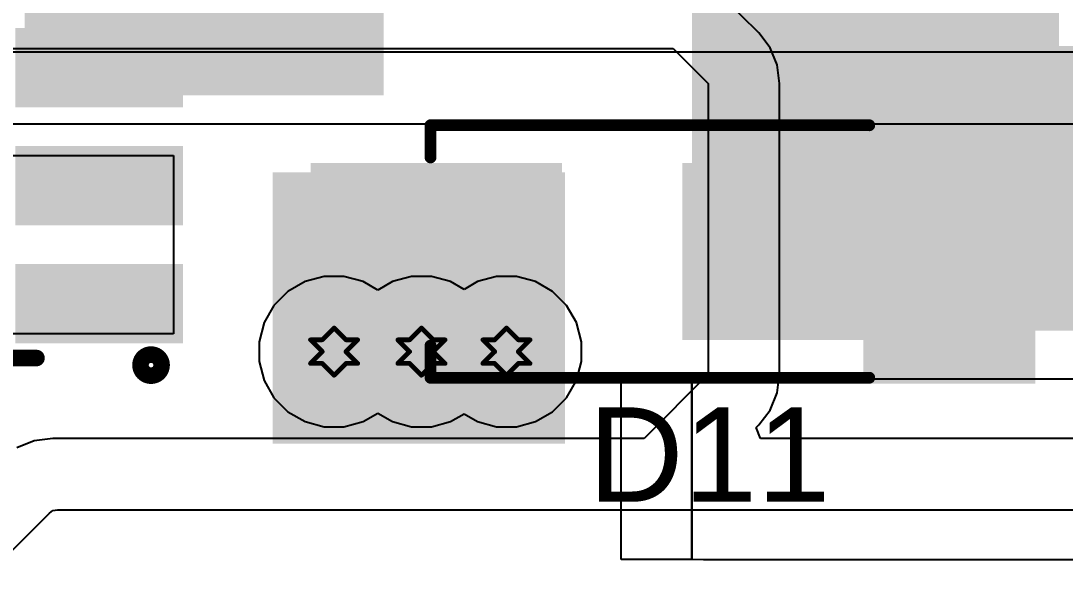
# Model space of a CAD drawing. Header units: inches. Extents: x -3 to 5437, y -3 to 5435.
# Drawn here: x 53.5 to 64.73, y 26.59 to 32.64 of the extents above; entities that cross this region are included whole.
import ezdxf

# ---------------------------------------------------------------- set-up
doc = ezdxf.new("R2010")
doc.units = ezdxf.units.IN
for name, color, linetype in [('Bottom Layer', 5, 'Continuous'), ('Drill Drawing', 1, 'Continuous'), ('GND', 16, 'Continuous'), ('PWR', 76, 'Continuous'), ('Top Layer', 1, 'Continuous'), ('Top Overlay', 2, 'Continuous'), ('Top Paste', 8, 'Continuous'), ('Top Solder', 216, 'Continuous'), ('Via Holes', 16, 'Continuous')]:
    doc.layers.add(name, color=color, linetype=linetype)
doc.styles.add('Arial', font='', dxfattribs={"height": 0.2})
doc.styles.get('Arial').set_extended_font_data('Arial')

# ---------------------------------------------------------------- blocks, each defined once
blk = doc.blocks.new('SMA_233')
at = {"layer": 'Top Layer'}
for points in [[(-3.25, 0.85), (-0.75, 0.85), (-0.75, -0.85), (-3.25, -0.85)], [(0.75, 0.85), (3.25, 0.85), (3.25, -0.85), (0.75, -0.85)]]:
    blk.add_hatch(color=1, dxfattribs=at).paths.add_polyline_path(points)
at = {"layer": 'Top Overlay'}
for points in [[(-4.445, -1.422), (-3.278, -1.422), (-3.278, 1.422), (-4.445, 1.422)], [(-3.3, 0.924), (-2.596, 0.924), (-2.596, 1.422), (-3.3, 1.422)], [(-3.3, -1.422), (-2.596, -1.422), (-2.596, -0.924), (-3.3, -0.924)]]:
    blk.add_hatch(color=2, dxfattribs=at).paths.add_polyline_path(points)
at = {"layer": 'Top Paste'}
for points in [[(-3.25, 0.85), (-0.75, 0.85), (-0.75, -0.85), (-3.25, -0.85)], [(0.75, 0.85), (3.25, 0.85), (3.25, -0.85), (0.75, -0.85)]]:
    blk.add_hatch(color=8, dxfattribs=at).paths.add_polyline_path(points)
at = {"layer": 'Top Solder'}
for points in [[(-3.352, 0.952), (-0.648, 0.952), (-0.648, -0.952), (-3.352, -0.952)], [(0.648, 0.952), (3.352, 0.952), (3.352, -0.952), (0.648, -0.952)]]:
    blk.add_hatch(color=216, dxfattribs=at).paths.add_polyline_path(points)
at = {"layer": 'Top Overlay'}
for points in [[(2.061, 1.358, 0.127, 0.127, 0), (-2.658, 1.358, 0.127, 0.127, 0)], [(2.061, 1.358, 0.127, 0.127, 0), (2.061, 1.012, 0.127, 0.127, 0)], [(2.061, -1.012, 0.127, 0.127, 0), (2.061, -1.358, 0.127, 0.127, 0)], [(2.061, -1.358, 0.127, 0.127, 0), (-2.658, -1.358, 0.127, 0.127, 0)]]:
    blk.add_lwpolyline(points, format="xyseb", dxfattribs=at)
for points in [[(-2.69, 1.358, 0.0635, 0.0635, 1), (-2.626, 1.358, 0.0635, 0.0635, 1)], [(2.029, 1.358, 0.0635, 0.0635, 1), (2.093, 1.358, 0.0635, 0.0635, 1)], [(2.029, 1.358, 0.0635, 0.0635, 1), (2.093, 1.358, 0.0635, 0.0635, 1)], [(2.029, 1.012, 0.0635, 0.0635, 1), (2.093, 1.012, 0.0635, 0.0635, 1)], [(2.029, -1.012, 0.0635, 0.0635, 1), (2.093, -1.012, 0.0635, 0.0635, 1)], [(-2.69, -1.358, 0.0635, 0.0635, 1), (-2.626, -1.358, 0.0635, 0.0635, 1)], [(2.029, -1.358, 0.0635, 0.0635, 1), (2.093, -1.358, 0.0635, 0.0635, 1)], [(2.029, -1.358, 0.0635, 0.0635, 1), (2.093, -1.358, 0.0635, 0.0635, 1)]]:
    blk.add_lwpolyline(points, format="xyseb", close=True, dxfattribs=at)
blk = doc.blocks.new('SOIC_8_413')
at = {"layer": 'Top Layer'}
for points in [[(-1.867, 1.58), (-3.467, 1.58), (-3.467, 2.23), (-1.867, 2.23)], [(3.533, 1.58), (1.933, 1.58), (1.933, 2.23), (3.533, 2.23)], [(-1.867, 0.31), (-3.467, 0.31), (-3.467, 0.96), (-1.867, 0.96)], [(3.533, 0.31), (1.933, 0.31), (1.933, 0.96), (3.533, 0.96)], [(-1.867, -0.96), (-3.467, -0.96), (-3.467, -0.31), (-1.867, -0.31)], [(3.533, -0.96), (1.933, -0.96), (1.933, -0.31), (3.533, -0.31)], [(-1.867, -2.23), (-3.467, -2.23), (-3.467, -1.58), (-1.867, -1.58)], [(3.533, -2.23), (1.933, -2.23), (1.933, -1.58), (3.533, -1.58)]]:
    blk.add_hatch(color=1, dxfattribs=at).paths.add_polyline_path(points)
at = {"layer": 'Top Paste'}
for points in [[(-1.867, 1.58), (-3.467, 1.58), (-3.467, 2.23), (-1.867, 2.23)], [(3.533, 1.58), (1.933, 1.58), (1.933, 2.23), (3.533, 2.23)], [(-1.867, 0.31), (-3.467, 0.31), (-3.467, 0.96), (-1.867, 0.96)], [(3.533, 0.31), (1.933, 0.31), (1.933, 0.96), (3.533, 0.96)], [(-1.867, -0.96), (-3.467, -0.96), (-3.467, -0.31), (-1.867, -0.31)], [(3.533, -0.96), (1.933, -0.96), (1.933, -0.31), (3.533, -0.31)], [(-1.867, -2.23), (-3.467, -2.23), (-3.467, -1.58), (-1.867, -1.58)], [(3.533, -2.23), (1.933, -2.23), (1.933, -1.58), (3.533, -1.58)]]:
    blk.add_hatch(color=8, dxfattribs=at).paths.add_polyline_path(points)
at = {"layer": 'Top Solder'}
for points in [[(-1.765, 1.478), (-3.569, 1.478), (-3.569, 2.332), (-1.765, 2.332)], [(3.635, 1.478), (1.831, 1.478), (1.831, 2.332), (3.635, 2.332)], [(-1.765, 0.208), (-3.569, 0.208), (-3.569, 1.062), (-1.765, 1.062)], [(3.635, 0.208), (1.831, 0.208), (1.831, 1.062), (3.635, 1.062)], [(-1.765, -1.062), (-3.569, -1.062), (-3.569, -0.208), (-1.765, -0.208)], [(3.635, -1.062), (1.831, -1.062), (1.831, -0.208), (3.635, -0.208)], [(-1.765, -2.332), (-3.569, -2.332), (-3.569, -1.478), (-1.765, -1.478)], [(3.635, -2.332), (1.831, -2.332), (1.831, -1.478), (3.635, -1.478)]]:
    blk.add_hatch(color=216, dxfattribs=at).paths.add_polyline_path(points)
at = {"layer": 'Top Overlay'}
for points in [[(-3.112, 2.565, 0.178, 0.178, 1), (-3.339, 2.565, 0.178, 0.178, 1)], [(-3.384, 2.565, 0.0889, 0.0889, 1), (-3.295, 2.565, 0.0889, 0.0889, 1)], [(-3.157, 2.565, 0.0889, 0.0889, 1), (-3.068, 2.565, 0.0889, 0.0889, 1)], [(-2.038, 2.489, 0.0889, 0.0889, 1), (-1.949, 2.489, 0.0889, 0.0889, 1)], [(1.949, 2.489, 0.0889, 0.0889, 1), (2.038, 2.489, 0.0889, 0.0889, 1)], [(-2.038, -2.54, 0.0889, 0.0889, 1), (-1.949, -2.54, 0.0889, 0.0889, 1)], [(1.949, -2.54, 0.0889, 0.0889, 1), (2.038, -2.54, 0.0889, 0.0889, 1)]]:
    blk.add_lwpolyline(points, format="xyseb", close=True, dxfattribs=at)
for points in [[(1.994, 2.489, 0.178, 0.178, 0), (-1.994, 2.489, 0.178, 0.178, 0)], [(1.994, -2.54, 0.178, 0.178, 0), (-1.994, -2.54, 0.178, 0.178, 0)]]:
    blk.add_lwpolyline(points, format="xyseb", dxfattribs=at)

msp = doc.modelspace()

# ---------------------------------------------------------------- hatches: boundary and pattern name
at = {"layer": 'Bottom Layer'}
h = msp.add_hatch(color=5, dxfattribs=at)
edge = h.paths.add_edge_path()
edge.add_arc((56.871, 29.083), 0.3, 0, 360)
h = msp.add_hatch(color=5, dxfattribs=at)
edge = h.paths.add_edge_path()
edge.add_arc((57.81, 29.083), 0.3, 0, 360)
h = msp.add_hatch(color=5, dxfattribs=at)
edge = h.paths.add_edge_path()
edge.add_arc((58.725, 29.083), 0.3, 0, 360)
at = {"layer": 'GND'}
h = msp.add_hatch(color=16, dxfattribs=at)
edge = h.paths.add_edge_path()
edge.add_arc((56.871, 29.083), 0.3, 0, 360)
h = msp.add_hatch(color=16, dxfattribs=at)
edge = h.paths.add_edge_path()
edge.add_arc((57.81, 29.083), 0.3, 0, 360)
h = msp.add_hatch(color=16, dxfattribs=at)
edge = h.paths.add_edge_path()
edge.add_arc((58.725, 29.083), 0.3, 0, 360)
at = {"layer": 'PWR'}
h = msp.add_hatch(color=76, dxfattribs=at)
edge = h.paths.add_edge_path()
edge.add_arc((56.871, 29.083), 0.3, 0, 360)
h = msp.add_hatch(color=76, dxfattribs=at)
edge = h.paths.add_edge_path()
edge.add_arc((57.81, 29.083), 0.3, 0, 360)
h = msp.add_hatch(color=76, dxfattribs=at)
edge = h.paths.add_edge_path()
edge.add_arc((58.725, 29.083), 0.3, 0, 360)
at = {"layer": 'Top Layer'}
for points in [[(53.543, 31.839), (57.404, 31.839), (57.404, 38.553), (53.543, 38.553)], [(60.719, 29.31), (64.668, 29.31), (64.668, 38.553), (60.719, 38.553)], [(60.719, 30.264), (64.668, 30.264), (64.668, 38.553), (60.719, 38.553)], [(53.543, 31.839), (55.143, 31.839), (55.143, 33.759), (53.543, 33.759)], [(60.719, 31.364), (70.431, 31.364), (70.431, 32.37), (60.719, 32.37)], [(60.719, 29.31), (66.293, 29.31), (66.293, 32.243), (60.719, 32.243)], [(56.21, 28.092), (59.355, 28.092), (59.355, 31.01), (56.21, 31.01)], [(56.719, 29.31), (59.219, 29.31), (59.219, 31.01), (56.719, 31.01)]]:
    msp.add_hatch(color=1, dxfattribs=at).paths.add_polyline_path(points)
h = msp.add_hatch(color=1, dxfattribs=at)
edge = h.paths.add_edge_path()
edge.add_arc((56.871, 29.083), 0.3, 0, 360)
h = msp.add_hatch(color=1, dxfattribs=at)
edge = h.paths.add_edge_path()
edge.add_arc((57.81, 29.083), 0.3, 0, 360)
h = msp.add_hatch(color=1, dxfattribs=at)
edge = h.paths.add_edge_path()
edge.add_arc((58.725, 29.083), 0.3, 0, 360)
at = {"layer": 'Via Holes'}
h = msp.add_hatch(color=7, dxfattribs=at)
edge = h.paths.add_edge_path()
edge.add_arc((56.871, 29.083), 0.15, 0, 360)
h = msp.add_hatch(color=7, dxfattribs=at)
edge = h.paths.add_edge_path()
edge.add_arc((57.81, 29.083), 0.15, 0, 360)
h = msp.add_hatch(color=7, dxfattribs=at)
edge = h.paths.add_edge_path()
edge.add_arc((58.725, 29.083), 0.15, 0, 360)

# ---------------------------------------------------------------- linework, layer by layer
at = {"layer": 'Bottom Layer'}
for p, q in [((61.438, 32.511), (61.061, 32.888)), ((61.56, 32.352), (61.438, 32.511)), ((61.637, 32.167), (61.56, 32.352)), ((47.458, 32.345), (60.518, 32.345)), ((60.518, 32.345), (60.894, 31.968)), ((61.663, 31.968), (61.637, 32.167)), ((60.894, 31.968), (60.894, 28.84)), ((61.663, 28.84), (61.663, 31.968)), ((61.663, 31.968), (61.663, 31.968)), ((60.894, 28.84), (60.205, 28.15)), ((61.637, 28.641), (61.663, 28.84)), ((61.56, 28.455), (61.637, 28.641)), ((61.438, 28.296), (61.56, 28.455)), ((61.409, 28.267), (61.438, 28.296)), ((61.457, 28.15), (61.409, 28.267)), ((53.645, 28.124), (53.459, 28.047)), ((53.844, 28.15), (53.645, 28.124)), ((60.205, 28.15), (53.844, 28.15)), ((53.844, 28.15), (53.844, 28.15)), ((76.352, 28.15), (61.457, 28.15)), ((49.307, 22.845), (53.808, 27.346)), ((53.808, 27.346), (53.846, 27.375)), ((53.846, 27.375), (53.894, 27.381)), ((53.894, 27.381), (76.352, 27.381))]:
    msp.add_line(p, q, dxfattribs=at)
at = {"layer": 'Drill Drawing'}
for points in [[(56.744, 29.21, 0.0508, 0.0508, 0), (56.871, 29.337, 0.0508, 0.0508, 0)], [(56.871, 29.337, 0.0508, 0.0508, 0), (56.998, 29.21, 0.0508, 0.0508, 0)], [(57.683, 29.21, 0.0508, 0.0508, 0), (57.81, 29.337, 0.0508, 0.0508, 0)], [(57.81, 29.337, 0.0508, 0.0508, 0), (57.937, 29.21, 0.0508, 0.0508, 0)], [(58.598, 29.21, 0.0508, 0.0508, 0), (58.725, 29.337, 0.0508, 0.0508, 0)], [(58.725, 29.337, 0.0508, 0.0508, 0), (58.852, 29.21, 0.0508, 0.0508, 0)], [(56.617, 29.21, 0.0508, 0.0508, 0), (56.744, 29.083, 0.0508, 0.0508, 0)], [(56.617, 29.21, 0.0508, 0.0508, 0), (56.744, 29.21, 0.0508, 0.0508, 0)], [(56.998, 29.21, 0.0508, 0.0508, 0), (57.125, 29.21, 0.0508, 0.0508, 0)], [(56.998, 29.083, 0.0508, 0.0508, 0), (57.125, 29.21, 0.0508, 0.0508, 0)], [(57.556, 29.21, 0.0508, 0.0508, 0), (57.683, 29.083, 0.0508, 0.0508, 0)], [(57.556, 29.21, 0.0508, 0.0508, 0), (57.683, 29.21, 0.0508, 0.0508, 0)], [(57.937, 29.21, 0.0508, 0.0508, 0), (58.064, 29.21, 0.0508, 0.0508, 0)], [(57.937, 29.083, 0.0508, 0.0508, 0), (58.064, 29.21, 0.0508, 0.0508, 0)], [(58.471, 29.21, 0.0508, 0.0508, 0), (58.598, 29.083, 0.0508, 0.0508, 0)], [(58.471, 29.21, 0.0508, 0.0508, 0), (58.598, 29.21, 0.0508, 0.0508, 0)], [(58.852, 29.21, 0.0508, 0.0508, 0), (58.979, 29.21, 0.0508, 0.0508, 0)], [(58.852, 29.083, 0.0508, 0.0508, 0), (58.979, 29.21, 0.0508, 0.0508, 0)], [(56.617, 28.956, 0.0508, 0.0508, 0), (56.744, 29.083, 0.0508, 0.0508, 0)], [(56.998, 29.083, 0.0508, 0.0508, 0), (57.125, 28.956, 0.0508, 0.0508, 0)], [(57.556, 28.956, 0.0508, 0.0508, 0), (57.683, 29.083, 0.0508, 0.0508, 0)], [(57.937, 29.083, 0.0508, 0.0508, 0), (58.064, 28.956, 0.0508, 0.0508, 0)], [(58.471, 28.956, 0.0508, 0.0508, 0), (58.598, 29.083, 0.0508, 0.0508, 0)], [(58.852, 29.083, 0.0508, 0.0508, 0), (58.979, 28.956, 0.0508, 0.0508, 0)], [(56.617, 28.956, 0.0508, 0.0508, 0), (56.744, 28.956, 0.0508, 0.0508, 0)], [(56.744, 28.956, 0.0508, 0.0508, 0), (56.871, 28.829, 0.0508, 0.0508, 0)], [(56.871, 28.829, 0.0508, 0.0508, 0), (56.998, 28.956, 0.0508, 0.0508, 0)], [(56.998, 28.956, 0.0508, 0.0508, 0), (57.125, 28.956, 0.0508, 0.0508, 0)], [(57.556, 28.956, 0.0508, 0.0508, 0), (57.683, 28.956, 0.0508, 0.0508, 0)], [(57.683, 28.956, 0.0508, 0.0508, 0), (57.81, 28.829, 0.0508, 0.0508, 0)], [(57.81, 28.829, 0.0508, 0.0508, 0), (57.937, 28.956, 0.0508, 0.0508, 0)], [(57.937, 28.956, 0.0508, 0.0508, 0), (58.064, 28.956, 0.0508, 0.0508, 0)], [(58.471, 28.956, 0.0508, 0.0508, 0), (58.598, 28.956, 0.0508, 0.0508, 0)], [(58.598, 28.956, 0.0508, 0.0508, 0), (58.725, 28.829, 0.0508, 0.0508, 0)], [(58.725, 28.829, 0.0508, 0.0508, 0), (58.852, 28.956, 0.0508, 0.0508, 0)], [(58.852, 28.956, 0.0508, 0.0508, 0), (58.979, 28.956, 0.0508, 0.0508, 0)]]:
    msp.add_lwpolyline(points, format="xyseb", dxfattribs=at)
for points in [[(56.858, 29.337, 0.0254, 0.0254, 1), (56.883, 29.337, 0.0254, 0.0254, 1)], [(56.858, 29.337, 0.0254, 0.0254, 1), (56.883, 29.337, 0.0254, 0.0254, 1)], [(57.798, 29.337, 0.0254, 0.0254, 1), (57.823, 29.337, 0.0254, 0.0254, 1)], [(57.798, 29.337, 0.0254, 0.0254, 1), (57.823, 29.337, 0.0254, 0.0254, 1)], [(58.712, 29.337, 0.0254, 0.0254, 1), (58.737, 29.337, 0.0254, 0.0254, 1)], [(58.712, 29.337, 0.0254, 0.0254, 1), (58.737, 29.337, 0.0254, 0.0254, 1)], [(56.604, 29.21, 0.0254, 0.0254, 1), (56.629, 29.21, 0.0254, 0.0254, 1)], [(56.604, 29.21, 0.0254, 0.0254, 1), (56.629, 29.21, 0.0254, 0.0254, 1)], [(56.731, 29.21, 0.0254, 0.0254, 1), (56.756, 29.21, 0.0254, 0.0254, 1)], [(56.731, 29.21, 0.0254, 0.0254, 1), (56.756, 29.21, 0.0254, 0.0254, 1)], [(56.985, 29.21, 0.0254, 0.0254, 1), (57.01, 29.21, 0.0254, 0.0254, 1)], [(56.985, 29.21, 0.0254, 0.0254, 1), (57.01, 29.21, 0.0254, 0.0254, 1)], [(57.112, 29.21, 0.0254, 0.0254, 1), (57.137, 29.21, 0.0254, 0.0254, 1)], [(57.112, 29.21, 0.0254, 0.0254, 1), (57.137, 29.21, 0.0254, 0.0254, 1)], [(57.544, 29.21, 0.0254, 0.0254, 1), (57.569, 29.21, 0.0254, 0.0254, 1)], [(57.544, 29.21, 0.0254, 0.0254, 1), (57.569, 29.21, 0.0254, 0.0254, 1)], [(57.671, 29.21, 0.0254, 0.0254, 1), (57.696, 29.21, 0.0254, 0.0254, 1)], [(57.671, 29.21, 0.0254, 0.0254, 1), (57.696, 29.21, 0.0254, 0.0254, 1)], [(57.925, 29.21, 0.0254, 0.0254, 1), (57.95, 29.21, 0.0254, 0.0254, 1)], [(57.925, 29.21, 0.0254, 0.0254, 1), (57.95, 29.21, 0.0254, 0.0254, 1)], [(58.052, 29.21, 0.0254, 0.0254, 1), (58.077, 29.21, 0.0254, 0.0254, 1)], [(58.052, 29.21, 0.0254, 0.0254, 1), (58.077, 29.21, 0.0254, 0.0254, 1)], [(58.458, 29.21, 0.0254, 0.0254, 1), (58.483, 29.21, 0.0254, 0.0254, 1)], [(58.458, 29.21, 0.0254, 0.0254, 1), (58.483, 29.21, 0.0254, 0.0254, 1)], [(58.585, 29.21, 0.0254, 0.0254, 1), (58.611, 29.21, 0.0254, 0.0254, 1)], [(58.585, 29.21, 0.0254, 0.0254, 1), (58.611, 29.21, 0.0254, 0.0254, 1)], [(58.839, 29.21, 0.0254, 0.0254, 1), (58.864, 29.21, 0.0254, 0.0254, 1)], [(58.839, 29.21, 0.0254, 0.0254, 1), (58.864, 29.21, 0.0254, 0.0254, 1)], [(58.966, 29.21, 0.0254, 0.0254, 1), (58.991, 29.21, 0.0254, 0.0254, 1)], [(58.966, 29.21, 0.0254, 0.0254, 1), (58.991, 29.21, 0.0254, 0.0254, 1)], [(56.731, 29.083, 0.0254, 0.0254, 1), (56.756, 29.083, 0.0254, 0.0254, 1)], [(56.731, 29.083, 0.0254, 0.0254, 1), (56.756, 29.083, 0.0254, 0.0254, 1)], [(56.985, 29.083, 0.0254, 0.0254, 1), (57.01, 29.083, 0.0254, 0.0254, 1)], [(56.985, 29.083, 0.0254, 0.0254, 1), (57.01, 29.083, 0.0254, 0.0254, 1)], [(57.671, 29.083, 0.0254, 0.0254, 1), (57.696, 29.083, 0.0254, 0.0254, 1)], [(57.671, 29.083, 0.0254, 0.0254, 1), (57.696, 29.083, 0.0254, 0.0254, 1)], [(57.925, 29.083, 0.0254, 0.0254, 1), (57.95, 29.083, 0.0254, 0.0254, 1)], [(57.925, 29.083, 0.0254, 0.0254, 1), (57.95, 29.083, 0.0254, 0.0254, 1)], [(58.585, 29.083, 0.0254, 0.0254, 1), (58.611, 29.083, 0.0254, 0.0254, 1)], [(58.585, 29.083, 0.0254, 0.0254, 1), (58.611, 29.083, 0.0254, 0.0254, 1)], [(58.839, 29.083, 0.0254, 0.0254, 1), (58.864, 29.083, 0.0254, 0.0254, 1)], [(58.839, 29.083, 0.0254, 0.0254, 1), (58.864, 29.083, 0.0254, 0.0254, 1)], [(56.604, 28.956, 0.0254, 0.0254, 1), (56.629, 28.956, 0.0254, 0.0254, 1)], [(56.604, 28.956, 0.0254, 0.0254, 1), (56.629, 28.956, 0.0254, 0.0254, 1)], [(56.731, 28.956, 0.0254, 0.0254, 1), (56.756, 28.956, 0.0254, 0.0254, 1)], [(56.731, 28.956, 0.0254, 0.0254, 1), (56.756, 28.956, 0.0254, 0.0254, 1)], [(56.985, 28.956, 0.0254, 0.0254, 1), (57.01, 28.956, 0.0254, 0.0254, 1)], [(56.985, 28.956, 0.0254, 0.0254, 1), (57.01, 28.956, 0.0254, 0.0254, 1)], [(57.112, 28.956, 0.0254, 0.0254, 1), (57.137, 28.956, 0.0254, 0.0254, 1)], [(57.112, 28.956, 0.0254, 0.0254, 1), (57.137, 28.956, 0.0254, 0.0254, 1)], [(57.544, 28.956, 0.0254, 0.0254, 1), (57.569, 28.956, 0.0254, 0.0254, 1)], [(57.544, 28.956, 0.0254, 0.0254, 1), (57.569, 28.956, 0.0254, 0.0254, 1)], [(57.671, 28.956, 0.0254, 0.0254, 1), (57.696, 28.956, 0.0254, 0.0254, 1)], [(57.671, 28.956, 0.0254, 0.0254, 1), (57.696, 28.956, 0.0254, 0.0254, 1)], [(57.925, 28.956, 0.0254, 0.0254, 1), (57.95, 28.956, 0.0254, 0.0254, 1)], [(57.925, 28.956, 0.0254, 0.0254, 1), (57.95, 28.956, 0.0254, 0.0254, 1)], [(58.052, 28.956, 0.0254, 0.0254, 1), (58.077, 28.956, 0.0254, 0.0254, 1)], [(58.052, 28.956, 0.0254, 0.0254, 1), (58.077, 28.956, 0.0254, 0.0254, 1)], [(58.458, 28.956, 0.0254, 0.0254, 1), (58.483, 28.956, 0.0254, 0.0254, 1)], [(58.458, 28.956, 0.0254, 0.0254, 1), (58.483, 28.956, 0.0254, 0.0254, 1)], [(58.585, 28.956, 0.0254, 0.0254, 1), (58.611, 28.956, 0.0254, 0.0254, 1)], [(58.585, 28.956, 0.0254, 0.0254, 1), (58.611, 28.956, 0.0254, 0.0254, 1)], [(58.839, 28.956, 0.0254, 0.0254, 1), (58.864, 28.956, 0.0254, 0.0254, 1)], [(58.839, 28.956, 0.0254, 0.0254, 1), (58.864, 28.956, 0.0254, 0.0254, 1)], [(58.966, 28.956, 0.0254, 0.0254, 1), (58.991, 28.956, 0.0254, 0.0254, 1)], [(58.966, 28.956, 0.0254, 0.0254, 1), (58.991, 28.956, 0.0254, 0.0254, 1)], [(56.858, 28.829, 0.0254, 0.0254, 1), (56.883, 28.829, 0.0254, 0.0254, 1)], [(56.858, 28.829, 0.0254, 0.0254, 1), (56.883, 28.829, 0.0254, 0.0254, 1)], [(57.798, 28.829, 0.0254, 0.0254, 1), (57.823, 28.829, 0.0254, 0.0254, 1)], [(57.798, 28.829, 0.0254, 0.0254, 1), (57.823, 28.829, 0.0254, 0.0254, 1)], [(58.712, 28.829, 0.0254, 0.0254, 1), (58.737, 28.829, 0.0254, 0.0254, 1)], [(58.712, 28.829, 0.0254, 0.0254, 1), (58.737, 28.829, 0.0254, 0.0254, 1)]]:
    msp.add_lwpolyline(points, format="xyseb", close=True, dxfattribs=at)
at = {"layer": 'GND'}
for p, q in [((56.764, 29.891), (56.559, 29.836)), ((56.977, 29.891), (56.764, 29.891)), ((57.182, 29.836), (56.977, 29.891)), ((57.704, 29.891), (57.499, 29.836)), ((57.917, 29.891), (57.704, 29.891)), ((58.122, 29.836), (57.917, 29.891)), ((58.618, 29.891), (58.413, 29.836)), ((58.831, 29.891), (58.618, 29.891)), ((59.037, 29.836), (58.831, 29.891)), ((56.559, 29.836), (56.374, 29.73)), ((57.34, 29.745), (57.182, 29.836)), ((57.499, 29.836), (57.34, 29.745)), ((58.268, 29.752), (58.122, 29.836)), ((58.413, 29.836), (58.268, 29.752)), ((59.221, 29.73), (59.037, 29.836)), ((56.374, 29.73), (56.224, 29.579)), ((59.371, 29.579), (59.221, 29.73)), ((56.224, 29.579), (56.118, 29.395)), ((59.478, 29.395), (59.371, 29.579)), ((56.118, 29.395), (56.063, 29.189)), ((59.533, 29.189), (59.478, 29.395)), ((56.063, 29.189), (56.063, 28.977)), ((59.533, 28.977), (59.533, 29.189)), ((56.063, 28.977), (56.118, 28.771)), ((59.478, 28.771), (59.533, 28.977)), ((56.118, 28.771), (56.224, 28.587)), ((59.371, 28.587), (59.478, 28.771)), ((56.224, 28.587), (56.374, 28.436)), ((59.221, 28.436), (59.371, 28.587)), ((56.374, 28.436), (56.559, 28.33)), ((57.182, 28.33), (57.34, 28.421)), ((57.34, 28.421), (57.499, 28.33)), ((59.037, 28.33), (59.221, 28.436)), ((56.559, 28.33), (56.764, 28.275)), ((56.977, 28.275), (57.182, 28.33)), ((57.499, 28.33), (57.704, 28.275)), ((57.917, 28.275), (58.122, 28.33)), ((58.122, 28.33), (58.268, 28.414)), ((58.268, 28.414), (58.413, 28.33)), ((58.413, 28.33), (58.618, 28.275)), ((58.831, 28.275), (59.037, 28.33)), ((56.764, 28.275), (56.977, 28.275)), ((57.704, 28.275), (57.917, 28.275)), ((58.618, 28.275), (58.831, 28.275))]:
    msp.add_line(p, q, dxfattribs=at)
at = {"layer": 'PWR'}
for p, q in [((69.087, 32.303), (51.486, 32.303)), ((51.168, 31.534), (69.406, 31.534)), ((56.764, 29.891), (56.559, 29.836)), ((56.977, 29.891), (56.764, 29.891)), ((57.182, 29.836), (56.977, 29.891)), ((57.704, 29.891), (57.499, 29.836)), ((57.917, 29.891), (57.704, 29.891)), ((58.122, 29.836), (57.917, 29.891)), ((58.618, 29.891), (58.413, 29.836)), ((58.831, 29.891), (58.618, 29.891)), ((59.037, 29.836), (58.831, 29.891)), ((56.559, 29.836), (56.374, 29.73)), ((57.34, 29.745), (57.182, 29.836)), ((57.499, 29.836), (57.34, 29.745)), ((58.268, 29.752), (58.122, 29.836)), ((58.413, 29.836), (58.268, 29.752)), ((59.221, 29.73), (59.037, 29.836)), ((56.374, 29.73), (56.224, 29.579)), ((59.371, 29.579), (59.221, 29.73)), ((56.224, 29.579), (56.118, 29.395)), ((59.478, 29.395), (59.371, 29.579)), ((56.118, 29.395), (56.063, 29.189)), ((59.533, 29.189), (59.478, 29.395)), ((56.063, 29.189), (56.063, 28.977)), ((59.533, 28.977), (59.533, 29.189)), ((56.063, 28.977), (56.118, 28.771)), ((59.478, 28.771), (59.533, 28.977)), ((56.118, 28.771), (56.224, 28.587)), ((59.371, 28.587), (59.478, 28.771)), ((56.224, 28.587), (56.374, 28.436)), ((59.221, 28.436), (59.371, 28.587)), ((56.374, 28.436), (56.559, 28.33)), ((57.182, 28.33), (57.34, 28.421)), ((57.34, 28.421), (57.499, 28.33)), ((59.037, 28.33), (59.221, 28.436)), ((56.559, 28.33), (56.764, 28.275)), ((56.977, 28.275), (57.182, 28.33)), ((57.499, 28.33), (57.704, 28.275)), ((57.917, 28.275), (58.122, 28.33)), ((58.122, 28.33), (58.268, 28.414)), ((58.268, 28.414), (58.413, 28.33)), ((58.413, 28.33), (58.618, 28.275)), ((58.831, 28.275), (59.037, 28.33)), ((56.764, 28.275), (56.977, 28.275)), ((57.704, 28.275), (57.917, 28.275)), ((58.618, 28.275), (58.831, 28.275))]:
    msp.add_line(p, q, dxfattribs=at)
at = {"layer": 'Top Layer'}
for p, q in [((52.524, 31.193), (55.143, 31.193)), ((55.143, 31.193), (55.143, 29.273)), ((55.143, 29.273), (50.74, 29.273)), ((59.957, 26.848), (59.957, 28.805)), ((59.957, 28.805), (60.719, 28.805)), ((60.719, 28.805), (60.719, 26.848)), ((60.719, 26.97), (60.719, 28.792)), ((60.719, 28.792), (66.293, 28.792)), ((60.719, 26.848), (60.719, 26.97)), ((60.719, 26.848), (59.957, 26.848)), ((60.844, 26.843), (60.719, 26.848)), ((65.507, 26.843), (60.844, 26.843))]:
    msp.add_line(p, q, dxfattribs=at)

# ---------------------------------------------------------------- block references
at = {"rotation": 180}
for name, p in [('SOIC_8_413', (51.676, 31.503)), ('SMA_233', (59.969, 30.16))]:
    msp.add_blockref(name, p, dxfattribs=at)

# ---------------------------------------------------------------- texts
at = {"layer": 'Top Overlay', "style": 'Arial'}
msp.add_text('D11', height=1.016, dxfattribs=at).set_placement((59.605, 27.468))

doc.saveas('drawing.dxf')
